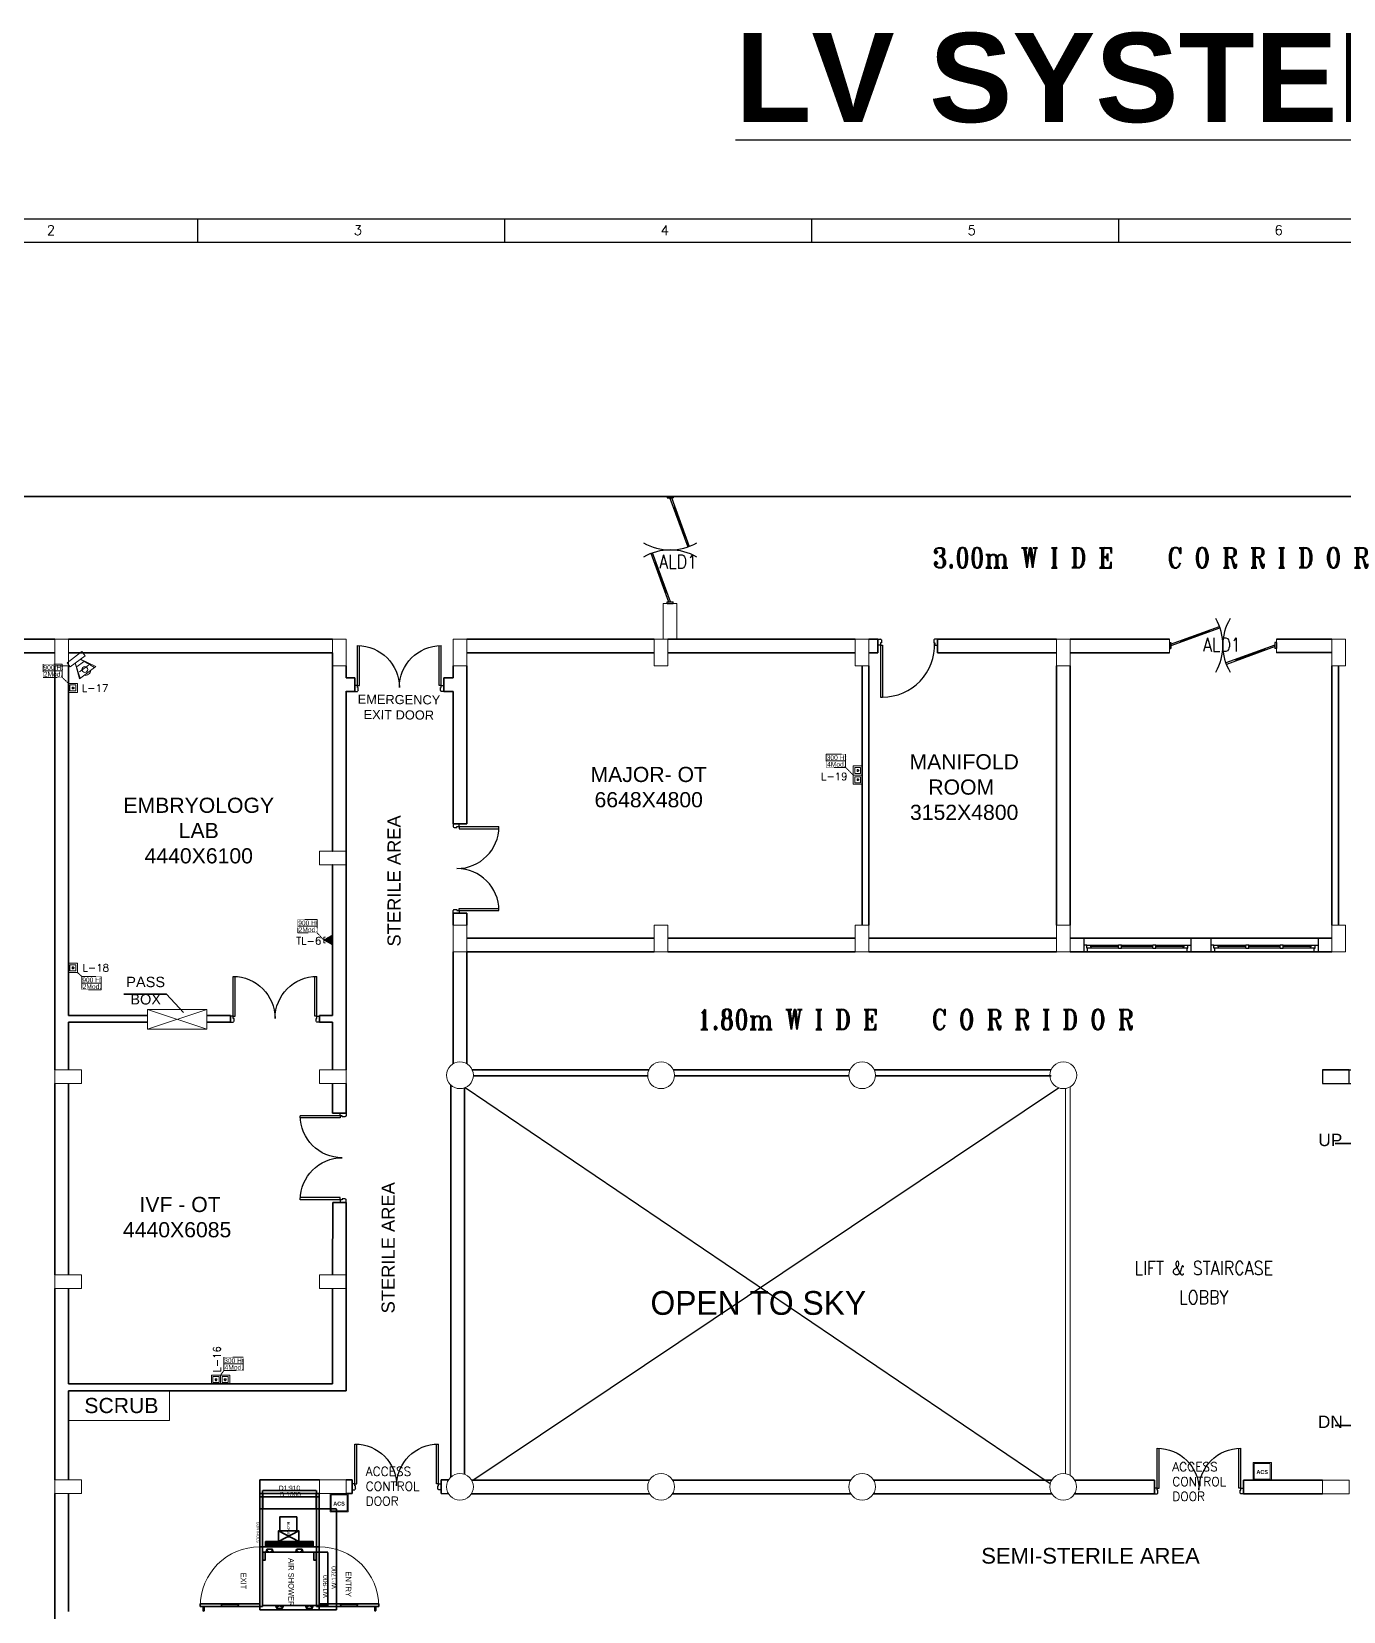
# Model space of a CAD drawing. Extents: x 2982526 to 3410143, y -1442121 to -1332990.
# Drawn here: x 3282591 to 3304652, y -1370105 to -1343531 of the extents above; entities that cross this region are included whole.
import ezdxf
from ezdxf.enums import TextEntityAlignment as Align

# ---------------------------------------------------------------- set-up
doc = ezdxf.new("R2010")
doc.units = 0
doc.header["$MEASUREMENT"] = 0
doc.linetypes.add('1', pattern=[0, 0, 0])
doc.linetypes.add('DASHED2', pattern=[0.375, 0.25, -0.125])
doc.layers.get('0').update_dxf_attribs({"color": 6, "linetype": '1'})
for name, color, linetype, lineweight in [('AIR SHOWER', 7, 'Continuous', 35), ('Column', 162, 'Continuous', 13), ('ELE-TEL POINT', 4, 'Continuous', 0), ('ELE.LAN POINT', 3, 'Continuous', 0), ('LV-ACS', 30, 'Continuous', 0), ('LV-LV TEXT', 7, 'Continuous', 5), ('LV.CC CEMARA', 66, 'Continuous', 0), ('WALL', 7, '1', 35), ('WIN', 151, 'Continuous', 9), ('windows', 4, 'Continuous', 0)]:
    doc.layers.add(name, color=color, linetype=linetype, lineweight=lineweight)
for name, color, linetype in [('ALD1', 7, 'Continuous'), ('DOOR', 40, 'Continuous'), ('Plan', 44, 'Continuous'), ('Railing', 34, '1'), ('stairscas', 7, 'Continuous'), ('TEXT', 5, '1'), ('TITLE', 7, 'Continuous')]:
    doc.layers.add(name, color=color, linetype=linetype)
doc.layers.add('CFT_LOOPING', color=7, linetype='1', lineweight=0, true_color=0xd6d600)
doc.styles.add('ARI', font='arial.ttf')
doc.styles.add('ARIAL', font='arial.ttf')
doc.styles.add('MSK', font='g13f12w.shx')
doc.styles.add('ROMANS', font='romans.shx')
doc.styles.add('RT', font='romant.shx')
doc.dimstyles.new('BIGDFD', dxfattribs={"dimtxt": 8, "dimasz": 4, "dimexe": 1, "dimexo": 2, "dimtad": 1, "dimlfac": 10, "dimtxsty": 'Standard', "dimcen": 2.5, "dimclrd": 5, "dimclre": 3, "dimclrt": 1, "dimadec": 0, "dimazin": 0, "dimtfac": 1, "dimtmove": 0, "dimatfit": 3, "dimfxl": 1, "dimarcsym": 0})
doc.dimstyles.new('BIGDFD$0', dxfattribs={"dimtxt": 8, "dimasz": 4, "dimexe": 1, "dimexo": 2, "dimtad": 1, "dimlfac": 10, "dimtxsty": 'Standard', "dimcen": 2.5, "dimclrd": 5, "dimclre": 3, "dimclrt": 1, "dimadec": 0, "dimazin": 0, "dimtfac": 1, "dimtmove": 0, "dimatfit": 3, "dimfxl": 1, "dimarcsym": 0})
doc.dimstyles.new('MM', dxfattribs={"dimscale": 0, "dimtxt": 230, "dimasz": 60, "dimexe": 100, "dimexo": 0.0625, "dimgap": 25, "dimtad": 0, "dimdec": 0, "dimzin": 0, "dimdsep": 46, "dimtxsty": 'ROMANS', "dimblk": 'OBLIQUE', "dimcen": 0.09, "dimdle": 100, "dimclrd": 5, "dimclre": 5, "dimclrt": 6, "dimadec": 0, "dimazin": 0, "dimtfac": 1, "dimtdec": 0, "dimtofl": 0, "dimtmove": 1, "dimatfit": 3, "dimfxl": 1, "dimfrac": 2, "dimtolj": 1, "dimtzin": 0, "dimarcsym": 0})
doc.dimstyles.new('TEXT', dxfattribs={"dimscale": 0, "dimtxt": 500, "dimasz": 100, "dimexe": 75, "dimexo": 100, "dimgap": 50, "dimtad": 0, "dimdec": 0, "dimzin": 0, "dimdsep": 46, "dimtxsty": 'ARIAL', "dimblk": 'OBLIQUE', "dimcen": 0.09, "dimdle": 100, "dimclrd": 256, "dimclre": 256, "dimclrt": 6, "dimadec": 0, "dimazin": 0, "dimtfac": 1, "dimtdec": 0, "dimtofl": 0, "dimtmove": 2, "dimatfit": 3, "dimfxl": 1, "dimfrac": 2, "dimtolj": 1, "dimtzin": 0, "dimarcsym": 0})

# ---------------------------------------------------------------- blocks, each defined once
blk = doc.blocks.new('A$C1BA14061')
at = {"layer": 'TITLE', "color": 7}
for p, q in [((0, 0), (203982, 0)), ((33925, -1290), (33925, 0)), ((50931, -1290), (50931, 0)), ((67937, -1290), (67937, 0)), ((84942, -1290), (84942, 0))]:
    blk.add_line(p, q, dxfattribs=at)
at = {"layer": 'TITLE'}
blk.add_line((1204, -1290), (202692, -1290), dxfattribs=at)
at = {"layer": 'TITLE', "color": 7, "style": 'ROMANS', "width": 1}
for s, p in [('2', (25785, -626)), ('3', (42791, -626)), ('4', (59796, -626)), ('5', (76802, -626)), ('6', (93808, -626))]:
    blk.add_text(s, height=535, dxfattribs=at).set_placement(p, align=Align.MIDDLE)
blk = doc.blocks.new('ddoor')
at = {"layer": 'DOOR', "lineweight": 25}
for p, q in [((50, 0), (-50, 0)), ((-50, 0), (-50, -45)), ((50, -45), (50, 0)), ((-50, -45), (-47, -45)), ((-35, -60), (-35, -57)), ((-35, -60), (15, -60)), ((15, -60), (15, -45)), ((15, -45), (50, -45)), ((50, -45), (720, -45)), ((50, -45), (50, -80)), ((50, -80), (720, -80)), ((-50, -1500), (-50, -1455)), ((-50, -1455), (-47, -1455)), ((50, -1500), (-50, -1500)), ((50, -1500), (-50, -1500)), ((-35, -1440), (-35, -1442)), ((-35, -1440), (15, -1440)), ((15, -1440), (15, -1455)), ((15, -1455), (50, -1455)), ((50, -1420), (720, -1420)), ((50, -1455), (50, -1420)), ((50, -1455), (720, -1455)), ((50, -1455), (50, -1500))]:
    blk.add_line(p, q, dxfattribs=at)
for centre, start, end in [((-35, -45), 180, 270), ((-35, -1455), 90, 180)]:
    blk.add_arc(centre, 12.5, start, end, dxfattribs=at)
at = {"layer": 'DOOR', "color": 146, "lineweight": 25, "true_color": 0x105689}
for centre, start, end in [((15, -45), 270, 0), ((15, -1455), 0, 90)]:
    blk.add_arc(centre, 705, start, end, dxfattribs=at)
blk = doc.blocks.new('_Oblique')
at = {"color": 0, "linetype": 'ByBlock', "lineweight": -2}
blk.add_line((-0.5, -0.5), (0.5, 0.5), dxfattribs=at)
blk = doc.blocks.new('A$C19B8274B')
at = {"layer": 'DOOR'}
for p, q in [((-45, 925), (-80, 925)), ((-80, 50), (-80, 925)), ((-45, 50), (-45, 925)), ((-45, 50), (-80, 50)), ((-955, -50), (-955, -47.5)), ((-940, -35), (-942.5, -35)), ((-60, -35), (-57.5, -35)), ((-45, -50), (-45, -47.5))]:
    blk.add_line(p, q, dxfattribs=at)
for points in [[(-940, 15), (-955, 15), (-955, 50), (-1000, 50), (-1000, -50), (-955, -50)], [(-940, -35), (-940, 15)], [(-60, 15), (-45, 15), (-45, 50), (0, 50), (0, -50), (-45, -50)], [(-60, -35), (-60, 15)]]:
    blk.add_lwpolyline(points, dxfattribs=at)
at = {"layer": 'DOOR', "color": 145}
blk.add_arc((-80, 50), 875, 90, 182.29244, dxfattribs=at)
at = {"layer": 'DOOR'}
for centre, start, end in [((-955, -35), 270, 0), ((-45, -35), 180, 270)]:
    blk.add_arc(centre, 12.5, start, end, dxfattribs=at)
blk = doc.blocks.new('*D21')
at = {"layer": 'AIR SHOWER', "color": 3, "lineweight": -2, "transparency": 16777216}
for p, q in [((3493, 6263), (3493, 7299)), ((4403, 6263), (4403, 7299))]:
    blk.add_line(p, q, dxfattribs=at)
at = {"layer": 'AIR SHOWER', "color": 5, "lineweight": -2, "transparency": 16777216}
blk.add_line((4399, 7298), (3497, 7298), dxfattribs=at)
at = {"layer": 'AIR SHOWER', "color": 5, "transparency": 16777216}
for points in [[(3497, 7299), (3497, 7297), (3493, 7298)], [(4399, 7297), (4399, 7299), (4403, 7298)]]:
    blk.add_solid(points, dxfattribs=at)
at = {"layer": 'Defpoints', "color": 0, "transparency": 16777216}
for p in [(3493, 7298), (3493, 6261), (4403, 6261)]:
    blk.add_point(p, dxfattribs=at)
at = {"layer": 'AIR SHOWER', "color": 1, "lineweight": 0, "transparency": 16777216, "insert": (3948, 7339), "char_height": 80, "attachment_point": 5}
blk.add_mtext('D1:910', dxfattribs=at)
blk = doc.blocks.new('*D22')
at = {"layer": 'AIR SHOWER', "color": 3, "lineweight": -2, "transparency": 16777216}
for p, q in [((3448, 6991), (3448, 7194)), ((4448, 6991), (4448, 7194))]:
    blk.add_line(p, q, dxfattribs=at)
at = {"layer": 'AIR SHOWER', "color": 5, "lineweight": -2, "transparency": 16777216}
blk.add_line((3452, 7193), (4444, 7193), dxfattribs=at)
at = {"layer": 'AIR SHOWER', "color": 5, "transparency": 16777216}
for points in [[(3452, 7194), (3452, 7193), (3448, 7193)], [(4444, 7193), (4444, 7194), (4448, 7193)]]:
    blk.add_solid(points, dxfattribs=at)
at = {"layer": 'Defpoints', "color": 0, "transparency": 16777216}
for p in [(4448, 7193), (3448, 6989), (4448, 6989)]:
    blk.add_point(p, dxfattribs=at)
at = {"layer": 'AIR SHOWER', "color": 1, "lineweight": 0, "transparency": 16777216, "insert": (3961, 7234), "char_height": 80, "attachment_point": 5}
blk.add_mtext('D:1000', dxfattribs=at)
blk = doc.blocks.new('nolllw new')
for p, q in [((-139, 14), (-138, 15)), ((-124, 16), (-137, 16)), ((-123, 15), (-107, -15)), ((-113, 14), (-3, 14)), ((8, 15), (-8, -15)), ((9, 16), (22, 16)), ((23, 14), (23, 16)), ((23, 14), (23, 15)), ((-100, -16), (-106, -16)), ((-15, -16), (-9, -16))]:
    blk.add_line(p, q)
at = {"color": 19}
for p, q in [((-124, 16), (-58, 16)), ((9, 16), (-58, 16)), ((-100, -34), (-15, -34))]:
    blk.add_line(p, q, dxfattribs=at)
at = {"color": 1}
for p, q in [((-75, 15), (-75, 11)), ((-41, 15), (-41, 11)), ((-100, -27), (-100, -34)), ((-15, -27), (-15, -34))]:
    blk.add_line(p, q, dxfattribs=at)
at = {"color": 3}
for p, q in [((-113, -5), (-113, -13)), ((-110, -16), (-110, -16)), ((-109, -17), (-101, -34)), ((-100, -34), (-100, -34)), ((-15, -34), (-15, -34)), ((-7, -17), (-14, -34)), ((-6, -16), (-5, -16)), ((-2, -5), (-2, -13))]:
    blk.add_line(p, q, dxfattribs=at)
for centre, radius, start, end in [((-137, 15), 1, 90, 159.381), ((-124, 15), 1, 27.8597, 90), ((9, 15), 1, 90, 152.1403), ((22, 15), 1, 20.619, 90), ((-106, -15), 1, 207.8597, 270), ((-100, -15), 1, 270, 343.3261), ((-61, -27), 40.2, 161.5212, 163.3261), ((-54, -27), 40.2, 16.6739, 18.4788), ((-15, -15), 1, 196.6739, 270), ((-9, -15), 1, 270, 332.1403)]:
    blk.add_arc(centre, radius, start, end)
at = {"color": 1}
for centre, radius, start, end in [((-61, -27), 39.2, 111.5891, 180), ((-74, 15), 0.396, 106.6984, 167.5275), ((-76, 11), 1, 291.5891, 0), ((-41, 15), 0.396, 12.4725, 73.3016), ((-40, 11), 1, 180, 248.4109), ((-54, -27), 39.2, 0, 68.4109)]:
    blk.add_arc(centre, radius, start, end, dxfattribs=at)
at = {"color": 3}
for centre, radius, start, end in [((-110, -13), 3, 180, 270), ((-110, -17), 1, 24.7129, 90), ((-100, -34), 0.5, 204.7129, 270), ((-15, -34), 0.5, 270, 335.2871), ((-6, -17), 1, 90, 155.2871), ((-5, -13), 3, 270, 0)]:
    blk.add_arc(centre, radius, start, end, dxfattribs=at)
blk = doc.blocks.new('*D23')
at = {"layer": 'AIR SHOWER', "color": 3, "lineweight": -2, "transparency": 16777216}
for p, q in [((4450, 6989), (4737, 6989)), ((4450, 5289), (4737, 5289))]:
    blk.add_line(p, q, dxfattribs=at)
at = {"layer": 'AIR SHOWER', "color": 5, "lineweight": -2, "transparency": 16777216}
blk.add_line((4736, 5293), (4736, 6985), dxfattribs=at)
at = {"layer": 'AIR SHOWER', "color": 5, "transparency": 16777216}
for points in [[(4737, 6985), (4736, 6985), (4736, 6989)], [(4736, 5293), (4737, 5293), (4736, 5289)]]:
    blk.add_solid(points, dxfattribs=at)
at = {"layer": 'Defpoints', "color": 0, "transparency": 16777216}
for p in [(4448, 6989), (4736, 6989), (4448, 5289)]:
    blk.add_point(p, dxfattribs=at)
at = {"layer": 'AIR SHOWER', "color": 1, "transparency": 16777216, "insert": (4696, 5835), "char_height": 80, "attachment_point": 5, "rotation": 90}
blk.add_mtext('W:1700', dxfattribs=at)
blk = doc.blocks.new('*D24')
at = {"layer": 'AIR SHOWER', "color": 3, "lineweight": -2, "transparency": 16777216}
for p, q in [((4405, 6261), (4593, 6261)), ((4405, 5361), (4593, 5361))]:
    blk.add_line(p, q, dxfattribs=at)
at = {"layer": 'AIR SHOWER', "color": 5, "lineweight": -2, "transparency": 16777216}
blk.add_line((4592, 6257), (4592, 5365), dxfattribs=at)
at = {"layer": 'AIR SHOWER', "color": 5, "transparency": 16777216}
for points in [[(4593, 6257), (4591, 6257), (4592, 6261)], [(4591, 5365), (4593, 5365), (4592, 5361)]]:
    blk.add_solid(points, dxfattribs=at)
at = {"layer": 'Defpoints', "color": 0, "transparency": 16777216}
for p in [(4403, 6261), (4403, 5361), (4592, 5361)]:
    blk.add_point(p, dxfattribs=at)
at = {"layer": 'AIR SHOWER', "color": 1, "transparency": 16777216, "insert": (4551, 5684), "char_height": 80, "attachment_point": 5, "rotation": 90}
blk.add_mtext('W1:900', dxfattribs=at)
blk = doc.blocks.new('Z$W@#5624')
at = {"layer": 'DOOR'}
for p, q in [((19, 470), (840, 769)), ((28, 446), (849, 745)), ((188, 518), (680, 697)), ((676, 709), (685, 685)), ((0, 400), (0, 499)), ((0, 499), (25, 499)), ((0, 400), (25, 400)), ((19, 470), (28, 446)), ((25, 400), (25, 499)), ((183, 529), (192, 506)), ((1770, 453), (949, 154)), ((1779, 429), (957, 130)), ((1610, 381), (1117, 202)), ((1614, 369), (1606, 393)), ((1779, 429), (1770, 453)), ((1798, 499), (1773, 499)), ((1773, 400), (1773, 499)), ((1798, 400), (1773, 400)), ((1798, 400), (1798, 499)), ((1113, 214), (1122, 190))]:
    blk.add_line(p, q, dxfattribs=at)
at = {"layer": 'DOOR', "color": 145}
for centre, start_param, end_param in [((0, 449), 2.617994, 3.665191), ((1798, 449), -0.523599, 0.523599)]:
    blk.add_ellipse(centre, major_axis=(-899, 0), ratio=1, start_param=start_param, end_param=end_param, dxfattribs=at)
blk = doc.blocks.new('6w')
at = {"layer": 'Plan', "color": 8}
for p, q in [((-36, 9.2), (-36, 0)), ((-36, 9.2), (36, 9.2)), ((-33.5, 2.5), (-12.5, 2.5)), ((-33.5, 0), (33.5, 0)), ((-31, 4), (-31.5, 4)), ((-31.5, 3.3), (-31.5, 4)), ((-31.5, 3.6), (-12.5, 3.6)), ((-31.5, 3.3), (-31, 3.3)), ((-31, 4.5), (-31, 4)), ((-31, 2.5), (-31, 3.3)), ((-12.5, 2.5), (-12.5, 4.5)), ((-12.5, 4.5), (-10.5, 4.5)), ((-10.5, 2.5), (-12.5, 2.5)), ((-10.5, 2.5), (-10.5, 4.5)), ((-10.5, 3.6), (10.5, 3.6)), ((-10.5, 2.5), (10.5, 2.5)), ((10.5, 4.5), (12.5, 4.5)), ((10.5, 2.5), (10.5, 4.5)), ((12.5, 2.5), (10.5, 2.5)), ((12.5, 2.5), (12.5, 4.5)), ((34, 4.5), (12.5, 4.5)), ((12.5, 3.6), (31.5, 3.6)), ((12.5, 2.5), (33.5, 2.5)), ((31, 4.5), (31, 4)), ((31, 4), (31.5, 4)), ((31.5, 3.3), (31, 3.3)), ((31, 2.5), (31, 3.3)), ((31.5, 4), (31.5, 3.3)), ((36, 9.2), (36, 0))]:
    blk.add_line(p, q, dxfattribs=at)
for points in [[(-34, 4.5), (-36, 4.5), (-36, 0), (-33.5, 0), (-33.5, 2.5), (-34, 2.5), (-34, 4.5)], [(34, 4.5), (36, 4.5), (36, 0), (33.5, 0), (33.5, 2.5), (34, 2.5), (34, 4.5)]]:
    blk.add_lwpolyline(points, close=True, dxfattribs=at)
for points in [[(-12.5, 4.5), (-34, 4.5)], [(10.5, 4.5), (-10.5, 4.5)]]:
    blk.add_lwpolyline(points, dxfattribs=at)
blk = doc.blocks.new('ACS')
at = {"layer": 'LV-ACS'}
for points in [[(-346, 0), (346, 0), (346, -681), (-346, -681)], [(-306, -40), (306, -40), (306, -641), (-306, -641)]]:
    blk.add_lwpolyline(points, close=True, dxfattribs=at)
at = {"layer": 'LV-ACS', "color": 0, "insert": (-224, -295), "char_height": 150, "width": 1536.56, "attachment_point": 1}
blk.add_mtext('{\\fArial|b1|i0|c0|p34;ACS}', dxfattribs=at)
blk = doc.blocks.new('CC CEMARA')
at = {"layer": 'LV.CC CEMARA', "linetype": 'ByBlock'}
for p, q in [((94, -242), (19, -67)), ((19, -67), (104, -231)), ((47, -104), (105, -35)), ((240, -67), (65, -12)), ((232, -76), (65, -12)), ((81, -159), (163, -62)), ((94, -242), (240, -67))]:
    blk.add_line(p, q, dxfattribs=at)
blk.add_lwpolyline([(111, 43), (66, 80), (-66, -80), (-22, -117)], close=True, dxfattribs=at)
blk.add_circle((133, -123), 32.9, dxfattribs=at)
blk.add_arc((132, -124), 66.7, 275.3702, 5.5412, dxfattribs=at)
blk = doc.blocks.new('Voice')
at = {"layer": 'ELE.LAN POINT', "color": 6}
for points in [[(0, -32), (128, -32), (128, 92), (0, 92)], [(22, -10), (106, -10), (106, 70), (22, 70)], [(77, 21), (70, 21), (70, 12), (58, 12), (58, 21), (51, 21), (51, 39), (77, 39)], [(76, 23), (68, 23), (68, 13), (59, 13), (59, 23), (52, 23), (52, 37), (76, 37)]]:
    blk.add_lwpolyline(points, close=True, dxfattribs=at)
blk = doc.blocks.new('tel')
at = {"layer": 'ELE-TEL POINT', "ltscale": 30}
h = blk.add_hatch(dxfattribs=at)
h.set_pattern_fill('ANSI31', color=4, scale=19.025387, style=0)
h.set_pattern_definition([(45, (-98.626, 0.184), (-42.7132, 42.7132), [])])
h.paths.add_polyline_path([(-99, 0), (840, 1654), (1778, -3)])
at = {"layer": 'ELE-TEL POINT', "color": 4, "ltscale": 30}
for p, q in [((-99, 0), (840, 1654)), ((1778, -3), (-99, 0)), ((840, 1654), (1778, -3))]:
    blk.add_line(p, q, dxfattribs=at)
at = {"layer": 'ELE-TEL POINT', "color": 4, "ltscale": 12}
for p, q in [((276, 1648), (275, 1398)), ((1404, 1646), (1403, 1396))]:
    blk.add_line(p, q, dxfattribs=at)
at = {"layer": 'ELE-TEL POINT', "color": 4, "linetype": 'Continuous', "ltscale": 12}
blk.add_line((276, 1648), (1404, 1646), dxfattribs=at)
at = {"layer": 'ELE-TEL POINT', "color": 4, "ltscale": 30, "const_width": 95.1}
for points in [[(227, 1363, 1), (323, 1363, 1)], [(1355, 1361, 1), (1451, 1361, 1)]]:
    blk.add_lwpolyline(points, format="xyb", close=True, dxfattribs=at)
blk = doc.blocks.new('Q5YYYU')
at = {"layer": 'AIR SHOWER'}
h = blk.add_hatch(dxfattribs=at)
h.set_pattern_fill('ANSI37', color=8, scale=2.4, angle=90, style=0)
h.set_pattern_definition([(315, (54151.7186, 372155.649), (5.38815367, 5.38815367), []), (45, (54151.7186, 372155.649), (-5.38815367, 5.38815367), [])])
h.paths.add_polyline_path([(3546.7034, 6350.956), (3546.7034, 6439.3701), (4343.5774, 6439.3701), (4343.5774, 6350.956)])
h = blk.add_hatch(dxfattribs=at)
h.set_pattern_fill('ANSI37', color=8, scale=2.4, angle=90, style=0)
h.set_pattern_definition([(315, (38311.7864, 534035.169), (5.38815367, 5.38815367), []), (45, (38311.7864, 534035.169), (-5.38815367, 5.38815367), [])])
h.paths.add_polyline_path([(4340.8369, 6439.3701), (4340.8369, 6350.956), (4268.5936, 6350.956), (4268.5936, 6439.3701)])
at = {"color": 8}
for p, q in [((3447.9159, 7245), (3447.9159, 6988.6054)), ((3497.9159, 7245), (3497.9159, 6988.6054)), ((4397.9159, 6988.6054), (4397.9159, 7245)), ((4447.9159, 6988.6054), (4447.9159, 7245)), ((4447.9159, 5288.6054), (4347.9159, 5288.6054))]:
    blk.add_line(p, q, dxfattribs=at)
at = {"layer": 'AIR SHOWER', "color": 8}
for p, q in [((3447.9159, 6988.6054), (3447.9159, 5288.6054)), ((3447.9159, 6988.6054), (4447.9159, 6988.6054)), ((4447.9159, 6988.6054), (4447.9159, 5288.6054)), ((3763.8739, 6439.3701), (4103.1204, 6620.1955)), ((4103.1204, 6439.3701), (3763.8739, 6620.1955)), ((3447.9159, 6350.956), (4447.9159, 6350.956)), ((3492.9159, 6350.956), (3447.9159, 6350.956)), ((3492.9159, 6350.956), (3492.9159, 5348.6054)), ((4402.9159, 6260.956), (3492.9159, 6260.956)), ((4402.9159, 6350.956), (4402.9159, 5348.6054)), ((4447.9159, 6350.956), (4402.9159, 6350.956)), ((4402.9159, 6260.956), (4402.9159, 5348.6054)), ((2445.5653, 5348.6054), (2445.5653, 5393.6054)), ((3447.9159, 5393.6054), (2445.5653, 5393.6054)), ((2445.5653, 5348.6054), (3447.9159, 5348.6054)), ((2496.0653, 5278.1054), (2496.0653, 5348.6054)), ((2515.0653, 5278.1054), (2515.0653, 5348.6054)), ((2792.2459, 5393.6054), (2792.2459, 5387.6054)), ((3102.2459, 5387.6054), (2792.2459, 5387.6054)), ((2792.2459, 5354.6054), (2792.2459, 5348.6054)), ((2792.2459, 5354.6054), (3102.2459, 5354.6054)), ((2807.2459, 5387.6054), (2807.2459, 5354.6054)), ((3087.2459, 5387.6054), (3087.2459, 5354.6054)), ((3102.2459, 5393.6054), (3102.2459, 5387.6054)), ((3102.2459, 5354.6054), (3102.2459, 5348.6054)), ((3447.9159, 5348.6054), (3492.9159, 5348.6054)), ((4402.9159, 5360.956), (3492.9159, 5360.956)), ((4402.9159, 5360.956), (3492.9159, 5360.956)), ((4447.9159, 5348.6054), (4402.9159, 5348.6054)), ((4447.9159, 5393.6054), (5450.2666, 5393.6054)), ((5450.2666, 5348.6054), (4447.9159, 5348.6054)), ((4793.5859, 5393.6054), (4793.5859, 5387.6054)), ((4793.5859, 5387.6054), (5103.5859, 5387.6054)), ((4793.5859, 5354.6054), (4793.5859, 5348.6054)), ((5103.5859, 5354.6054), (4793.5859, 5354.6054)), ((4808.5859, 5387.6054), (4808.5859, 5354.6054)), ((5088.5859, 5387.6054), (5088.5859, 5354.6054)), ((5103.5859, 5393.6054), (5103.5859, 5387.6054)), ((5103.5859, 5354.6054), (5103.5859, 5348.6054)), ((5380.7666, 5278.1054), (5380.7666, 5348.6054)), ((5399.7666, 5278.1054), (5399.7666, 5348.6054)), ((5450.2666, 5348.6054), (5450.2666, 5393.6054)), ((3447.9159, 5288.6054), (4447.9159, 5288.6054)), ((3447.9159, 5288.6054), (4447.9159, 5288.6054))]:
    blk.add_line(p, q, dxfattribs=at)
for points in [[(4070.4769, 6620.1955), (4070.4769, 6852.568), (3784.1024, 6852.568), (3784.1024, 6620.1955)], [(4346.552, 6350.956), (4346.552, 6439.3701), (3546.7034, 6439.3701), (3546.7034, 6350.956)], [(4103.1204, 6439.3701), (4103.1204, 6620.1955), (3763.8739, 6620.1955), (3763.8739, 6439.3701)], [(3492.9159, 6124.328), (3492.9159, 6260.956), (3537.4011, 6260.956), (3537.4011, 6124.328)], [(3496.9266, 6242.173), (3496.9266, 6136.1803), (3492.9159, 6136.1803), (3492.9159, 6242.173)], [(4402.9159, 6124.328), (4402.9159, 6260.956), (4358.4307, 6260.956), (4358.4307, 6124.328)], [(4398.9052, 6242.173), (4398.9052, 6136.1803), (4402.9159, 6136.1803), (4402.9159, 6242.173)]]:
    blk.add_lwpolyline(points, close=True, dxfattribs=at)
at = {"layer": 'AIR SHOWER', "color": 8, "lineweight": 0}
for centre, start, end in [((3447.9159, 5348.6054), 90, 180), ((4447.9159, 5348.6054), 0, 90)]:
    blk.add_arc(centre, 1002.3506, start, end, dxfattribs=at)
at = {"layer": 'AIR SHOWER', "color": 8}
for centre in [(2505.5653, 5278.1054), (5390.2666, 5278.1054)]:
    blk.add_arc(centre, 9.5, 180, 0, dxfattribs=at)
at = {"layer": 'Column'}
for points in [[(0, 21170), (230, 21170), (230, 21620), (0, 21620)], [(4669.9159, 21170), (4899.9159, 21170), (4899.9159, 21620), (4669.9159, 21620)], [(6699.9159, 21170), (6929.9159, 21170), (6929.9159, 21620), (6699.9159, 21620)], [(10081.5826, 21170), (10311.5826, 21170), (10311.5826, 21620), (10081.5826, 21620)], [(13463.2493, 21170), (13693.2493, 21170), (13693.2493, 21620), (13463.2493, 21620)], [(17074.9159, 21170), (16844.9159, 21170), (16844.9159, 21620), (17074.9159, 21620)], [(21704.9159, 21170), (21474.9159, 21170), (21474.9159, 21620), (21704.9159, 21620)], [(4899.9159, 18055), (4899.9159, 17825), (4449.9159, 17825), (4449.9159, 18055)], [(6699.9159, 16360), (6929.9159, 16360), (6929.9159, 16810), (6699.9159, 16810)], [(10081.5826, 16360), (10311.5826, 16360), (10311.5826, 16810), (10081.5826, 16810)], [(13463.2493, 16360), (13693.2493, 16360), (13693.2493, 16810), (13463.2493, 16810)], [(16844.9159, 16360), (17074.9159, 16360), (17074.9159, 16810), (16844.9159, 16810)], [(21474.9159, 16360), (21704.9159, 16360), (21704.9159, 16810), (21474.9159, 16810)], [(450, 14375), (450, 14145), (0, 14145), (0, 14375)], [(4899.9159, 14375), (4899.9159, 14145), (4449.9159, 14145), (4449.9159, 14375)], [(0, 10925), (0, 10695), (450, 10695), (450, 10925)], [(4449.9159, 10925), (4449.9159, 10695), (4899.9159, 10695), (4899.9159, 10925)], [(450, 7475), (450, 7245), (0, 7245), (0, 7475)], [(4899.9159, 7475), (4899.9159, 7245), (4449.9159, 7245), (4449.9159, 7475)], [(21320.1376, 7470), (21320.1376, 7240), (21770.1376, 7240), (21770.1376, 7470)]]:
    blk.add_lwpolyline(points, close=True, dxfattribs=at)
at = {"layer": 'Column', "color": 8}
for centre in [(6814.9159, 14282.5), (10196.5826, 14282.5), (13578.2493, 14282.5), (16961.4169, 14282.5), (6814.9159, 7360), (10196.5826, 7360), (13578.2493, 7360), (16959.9159, 7360)]:
    blk.add_circle(centre, 225, dxfattribs=at)
at = {"layer": 'Railing', "color": 251, "lineweight": 5}
for p, q in [((17074.9159, 14088.2245), (17074.9159, 7553.3908)), ((16999.9159, 14060.8182), (16999.9159, 7581.4159))]:
    blk.add_line(p, q, dxfattribs=at)
at = {"layer": 'stairscas', "color": 251, "ltscale": 500}
for p, q in [((21320.1376, 14375), (25783.2393, 14375)), ((21320.1376, 14145), (25783.2393, 14145)), ((6903.5263, 14075.6831), (16741.6892, 7414.7914)), ((7016.4724, 7460), (16881.9316, 14072.0075))]:
    blk.add_line(p, q, dxfattribs=at)
blk.add_lwpolyline([(21320.1376, 14375), (21320.1376, 14145), (21770.1376, 14145), (21770.1376, 14375)], close=True, dxfattribs=at)
at = {"layer": 'WALL', "color": 8}
for p, q in [((41149.8318, 24020), (-5007.5841, 24020)), ((0, 21620), (-1082.5841, 21620)), ((4669.9159, 21620), (230, 21620)), ((6929.9159, 21620), (10081.5826, 21620)), ((10311.5826, 21620), (13463.2493, 21620)), ((13693.2493, 21620), (13843.2493, 21620)), ((13843.2493, 21620), (13843.2493, 21390)), ((14843.2493, 21620), (14843.2493, 21390)), ((14843.2493, 21620), (16844.9159, 21620)), ((17074.9159, 21620), (18744.8958, 21620)), ((20544.8958, 21620), (21474.9159, 21620)), ((0, 21390), (-1082.5841, 21390)), ((4554.9159, 21390), (230, 21390)), ((4669.9159, 21390), (4554.9159, 21390)), ((4669.9159, 19775), (4669.9159, 21390)), ((6929.9159, 21390), (10081.5826, 21390)), ((10311.5826, 21390), (13463.2493, 21390)), ((13693.2493, 21390), (13843.2493, 21390)), ((14843.2493, 21390), (16844.9159, 21390)), ((17074.9159, 21390), (18744.8958, 21390)), ((20544.8958, 21392.6922), (21474.9159, 21395)), ((0, 21170), (0, 14375)), ((230, 21170), (230, 19890)), ((4899.9159, 20970), (4899.9159, 21170)), ((6699.9159, 20970), (6699.9159, 21170)), ((6929.9159, 18510), (6929.9159, 21170)), ((13578.2493, 21170), (13578.2493, 16810)), ((13693.2493, 21170), (13693.2493, 16810)), ((16844.9159, 21170), (16844.9159, 16810)), ((17074.9159, 21170), (17074.9159, 16810)), ((21474.9159, 21170), (21474.9159, 16810)), ((21589.9159, 21170), (21589.9159, 18894.9996)), ((5045.304, 20970), (4899.9159, 20970)), ((4899.9159, 15355.5238), (4899.9159, 20742.9833)), ((5045.304, 20740), (4899.9159, 20740)), ((5045.304, 20740), (5045.304, 20970)), ((6545.304, 20740), (6545.304, 20970)), ((6699.9159, 20970), (6545.304, 20970)), ((6699.9159, 20740), (6545.304, 20740)), ((6699.9159, 18510), (6699.9159, 20740)), ((230, 19890), (230, 15290)), ((4669.9159, 18055), (4669.9159, 19775)), ((21589.9159, 18894.9996), (21589.9159, 16810)), ((6699.9159, 18510), (6929.9159, 18510)), ((4674.9159, 18055), (4669.9159, 18055)), ((4669.9159, 15440), (4669.9159, 17825)), ((4674.9159, 17825), (4669.9159, 17825)), ((6699.9159, 17010), (6929.9159, 17010)), ((6699.9159, 16810), (6699.9159, 17010)), ((6929.9159, 16810), (6929.9159, 17010)), ((6929.9159, 16590), (10081.5826, 16590)), ((10311.5826, 16590), (13463.2493, 16590)), ((13843.2493, 16590), (13693.2493, 16590)), ((13843.2493, 16590), (16844.9159, 16590)), ((17074.9159, 16590), (17224.9159, 16590)), ((17224.9159, 16590), (19459.9159, 16590)), ((19459.9159, 16590), (21474.9159, 16590)), ((6699.9159, 16360), (6699.9159, 14475.8908)), ((6929.9159, 14475.8908), (6929.9159, 16360)), ((6929.9159, 16360), (10081.5826, 16360)), ((10311.5826, 16360), (13463.2493, 16360)), ((13693.2493, 16360), (13843.2493, 16360)), ((13843.2493, 16360), (16844.9159, 16360)), ((17074.9159, 16360), (17224.9159, 16360)), ((17224.9159, 16360), (21474.9159, 16360)), ((4669.9159, 15290), (4669.9159, 15440)), ((4899.9159, 14375), (4899.9159, 15440)), ((230, 15290), (1557.4163, 15290)), ((230, 15290), (1557.4163, 15290)), ((230, 15175), (1557.4163, 15175)), ((230, 15175), (230, 14975)), ((230, 15175), (1557.4163, 15175)), ((2557.4163, 15290), (2954.9159, 15290)), ((2557.4163, 15290), (2954.9159, 15290)), ((2557.4163, 15175), (2954.9159, 15175)), ((2557.4163, 15175), (2954.9159, 15175)), ((2954.9159, 15175), (2954.9159, 15290)), ((3706.6912, 15290), (3703.1406, 15290)), ((4454.9159, 15290), (4454.9159, 15175)), ((4669.9159, 15290), (4454.9159, 15290)), ((4669.9159, 15290), (4454.9159, 15290)), ((4454.9159, 15175), (4669.9159, 15175)), ((4454.9159, 15175), (4669.9159, 15175)), ((4669.9159, 14975), (4669.9159, 15175)), ((230, 14975), (230, 14375)), ((4669.9159, 14375), (4669.9159, 14975)), ((9991.4759, 14375), (7020.0226, 14375)), ((13373.1426, 14375), (10401.6893, 14375)), ((16756.3102, 14375), (13783.3559, 14375)), ((0, 14145), (0, 10925)), ((230, 14145), (230, 10925)), ((4669.9159, 14145), (4669.9159, 13645)), ((4899.9159, 13645), (4899.9159, 14145)), ((6659.9159, 7523.095), (6659.9159, 14119.4049)), ((9971.7076, 14275), (7039.7909, 14275)), ((13353.3743, 14275), (10421.4576, 14275)), ((16756.3102, 14275), (13803.1242, 14275)), ((6889.9159, 7572.132), (6889.9159, 14070.3679)), ((4669.9159, 13645), (4899.9159, 13645)), ((4674.9159, 12145), (4669.9159, 10925)), ((4899.9159, 12145), (4674.9159, 12145)), ((4899.9159, 12145), (4899.9159, 8975)), ((0, 10695), (0, 7475)), ((230, 10695), (230, 9090)), ((4669.9159, 10695), (4669.9159, 9090)), ((230, 9090), (4669.9159, 9090)), ((230, 8975), (230, 8790)), ((230, 8975), (2845, 8975)), ((230, 8790), (230, 7475)), ((2845, 8975), (4899.9159, 8975)), ((3447.9159, 7475), (3447.9159, 7245)), ((4449.9159, 7475), (3447.9159, 7475)), ((4899.9159, 7475), (4999.9159, 7475)), ((4999.9159, 7475), (4999.9159, 7245)), ((6499.9159, 7475), (6499.9159, 7245)), ((6499.9159, 7475), (6621.5251, 7475)), ((7011.1938, 7470), (10000.3047, 7470)), ((10392.8605, 7470), (13381.9714, 7470)), ((13774.5271, 7470), (16763.6381, 7470)), ((17156.1938, 7470), (18493.2862, 7470)), ((18493.2862, 7240), (18493.2862, 7470)), ((19993.2862, 7240), (19993.2862, 7470)), ((19993.2862, 7470), (21320.1376, 7470)), ((0, 7245), (0, 3910)), ((230, 7245), (230, 5260)), ((3447.9159, 7245), (4449.9159, 7245)), ((4999.9159, 7245), (4899.9159, 7245)), ((6499.9159, 7245), (6622.2501, 7243.7895)), ((7005.2446, 7240), (10006.2539, 7240)), ((10386.9113, 7240), (13387.9206, 7240)), ((13768.5779, 7240), (16769.5873, 7240)), ((17150.2446, 7240), (18493.2862, 7240)), ((19993.2862, 7240), (21320.1376, 7240))]:
    blk.add_line(p, q, dxfattribs=at)
at = {"layer": 'WALL', "color": 8, "lineweight": 5}
for p, q in [((10234.6637, 21620), (10234.6637, 22220)), ((10234.6637, 22220), (10464.6637, 22220)), ((10464.6637, 21620), (10464.6637, 22220)), ((13463.2493, 21620), (12863.9565, 21620)), ((18744.8958, 21620), (18744.8958, 21390)), ((20544.8958, 21620), (20544.8958, 21390)), ((13463.2493, 21390), (12863.9565, 21390))]:
    blk.add_line(p, q, dxfattribs=at)
at = {"layer": 'WALL', "color": 8, "lineweight": 20}
for p, q in [((230, 8175), (230, 8790)), ((1930, 8475), (1930, 8975)), ((1930, 8475), (230, 8475))]:
    blk.add_line(p, q, dxfattribs=at)
at = {"layer": 'WIN', "color": 8, "linetype": 'Continuous'}
for p, q in [((1557.4163, 15386.4463), (2557.4163, 15056.4463)), ((1557.4163, 15056.4463), (2557.4163, 15386.4463)), ((1557.4163, 15386.4463), (2557.4163, 15056.4463)), ((1557.4163, 15056.4463), (2557.4163, 15386.4463))]:
    blk.add_line(p, q, dxfattribs=at)
at = {"layer": 'WIN', "linetype": 'Continuous'}
blk.add_lwpolyline([(1557.4163, 15386.4463), (1557.4163, 15056.4463), (2557.4163, 15056.4463), (2557.4163, 15386.4463)], close=True, dxfattribs=at)
blk.add_lwpolyline([(1557.4163, 15386.4463), (1557.4163, 15056.4463), (2557.4163, 15056.4463), (2557.4163, 15386.4463)], close=True, dxfattribs=at)
at = {"layer": 'AIR SHOWER', "color": 8, "xscale": -1, "rotation": 180}
for p in [(3671.7629, 6274.882), (4171.7629, 6274.882)]:
    blk.add_blockref('nolllw new', p, dxfattribs=at)
at = {"layer": 'AIR SHOWER', "color": 8, "xscale": -1}
for p in [(3724.069, 5345.5667), (4224.069, 5345.5667)]:
    blk.add_blockref('nolllw new', p, dxfattribs=at)
at = {"layer": 'DOOR', "color": 251, "linetype": 'Continuous', "lineweight": 5, "xscale": 1.001247151754797, "yscale": 1.001247151754797, "zscale": 1.001247151754797}
for p, rotation in [((9899.6637, 24020), 270), ((20544.8958, 21963.5127), 180)]:
    blk.add_blockref('Z$W@#5624', p, dxfattribs=dict(at, rotation=rotation))
at = {"layer": 'DOOR', "linetype": 'Continuous', "rotation": 180}
blk.add_blockref('A$C19B8274B', (13843.2493, 21570), dxfattribs=at)
at = {"layer": 'WALL', "xscale": -1, "rotation": 270}
for p in [(6545.304, 20790), (4454.9159, 15225), (6499.9159, 7360), (19993.2862, 7290)]:
    blk.add_blockref('ddoor', p, dxfattribs=at)
at = {"layer": 'WALL'}
blk.add_blockref('ddoor', (6749.9159, 18510), dxfattribs=at)
at = {"layer": 'WALL', "xscale": -1}
blk.add_blockref('ddoor', (4849.9159, 13645), dxfattribs=at)
at = {"layer": 'windows', "color": 251, "lineweight": 5, "xscale": -25, "yscale": 25, "zscale": 24.99999999999242}
for p in [(18204.9159, 16360), (20344.9159, 16360)]:
    blk.add_blockref('6w', p, dxfattribs=at)
at = {"layer": 'AIR SHOWER', "color": 8}
for s, height, p in [('CONTROLS', 45.7466, (3394.3207, 6773.0159)), ('BLOWER', 45.7466, (3903.8447, 6770.5759)), ('AIR SHOWER', 91.4932, (3930.0689, 6161.1196)), ('EXIT', 91.4932, (3129.5821, 5916.6004)), ('ENTRY', 91.4932, (4893.9928, 5935.6834))]:
    blk.add_text(s, height=height, rotation=270, dxfattribs=at).set_placement(p)
at = {"layer": 'ALD1', "color": 251, "lineweight": 5, "style": 'ROMANS', "width": 0.85}
for p in [(10483.347, 22806.2089), (19628.1299, 21409.459)]:
    blk.add_text('ALD1', height=230, dxfattribs=at).set_placement(p, align=Align.CENTER)
at = {"layer": 'stairscas', "color": 251, "ltscale": 500, "style": 'ARI'}
for s, p in [('UP', (21452.1334, 13090.862)), ('DN', (21452.1334, 8349.8646))]:
    blk.add_text(s, height=208.08, dxfattribs=at).set_placement(p, align=Align.CENTER)
at = {"layer": 'stairscas', "color": 251, "ltscale": 500, "style": 'RT', "width": 0.85}
for s, p in [('LIFT & STAIRCASE', (19324.1564, 10923.9606)), ('LOBBY', (19324.1564, 10430.4817))]:
    blk.add_text(s, height=230, dxfattribs=at).set_placement(p, align=Align.CENTER)
at = {"layer": 'stairscas', "color": 251, "ltscale": 500, "insert": (11832.0023, 10247.2784), "char_height": 400, "width": 8187.231718, "attachment_point": 8, "style": 'MSK'}
blk.add_mtext('OPEN TO SKY', dxfattribs=at)
at = {"layer": 'TEXT', "color": 8, "linetype": 'Continuous', "lineweight": 5, "style": 'RT', "width": 0.85}
blk.add_text('3.00m W I D E   C O R R I D O R', height=336.6, dxfattribs=at).set_placement((18434.5947, 22820.5673), align=Align.CENTER)
blk.add_text('3.00m W I D E   C O R R I D O R', height=336.6, dxfattribs=at).set_placement((18434.5947, 22820.5673), align=Align.CENTER)
at = {"layer": 'TEXT', "color": 8, "linetype": 'Continuous', "style": 'RT', "width": 0.85}
blk.add_text('1.80m W I D E   C O R R I D O R', height=336.6, dxfattribs=at).set_placement((14472.5193, 15053.1761), align=Align.CENTER)
at = {"layer": 'TEXT', "color": 8, "char_height": 255, "attachment_point": 5, "style": 'ARIAL'}
for s, insert, width in [('MANIFOLD ROOM  3152X4800', (15294.4862, 19128.6762), 2454.157572), ('MAJOR- OT\\P6648X4800', (9989.0606, 19128.6762), 2454.157572), ('EMBRYOLOGY\\PLAB\\P4440X6100', (2421.8166, 18397.4106), 4308.959529), (' IVF - OT\\P4440X6085', (2058.107, 11895.3851), 2454.157572), ('SCRUB', (1121.3711, 8725.8398), 1342.043575)]:
    blk.add_mtext(s, dxfattribs=dict(at, insert=insert, width=width))
at = {"layer": 'TEXT', "color": 8, "linetype": 'Continuous', "insert": (1529.2752, 15705.2525, -101230.7692), "char_height": 175, "width": 1149.249659, "attachment_point": 5, "style": 'ARIAL'}
blk.add_mtext('PASS BOX', dxfattribs=at)
blk.add_mtext('PASS BOX', dxfattribs=at)
at = {"layer": 'TEXT', "color": 8, "char_height": 150, "attachment_point": 1, "style": 'ROMANS'}
for insert in [(18793.5492, 7773.3739), (5229.9351, 7694.0088)]:
    blk.add_mtext_dynamic_manual_height_columns('ACCESS CONTROL DOOR', width=1212.859684, gutter_width=1000, heights=[0], dxfattribs=dict(at, insert=insert))
at = {"layer": 'WALL', "color": 8, "linetype": 'Continuous', "attachment_point": 5, "style": 'ARIAL'}
for s, insert, char_height, width, rotation in [(' EMERGENCY\\P EXIT DOOR', (5757.6686, 20473.4074), 154.28952, 1944.7887, 359.43793), ('\\pxt17; STERILE AREA', (5707.9336, 17509.0899), 220.4136, 2733.297639, 90), ('\\pxt17; STERILE AREA', (5608.5057, 11337.8257), 220.4136, 2733.297639, 90)]:
    blk.add_mtext(s, dxfattribs=dict(at, insert=insert, char_height=char_height, width=width, rotation=rotation))
at = {"layer": 'WALL', "color": 8, "linetype": 'Continuous', "insert": (17367.6413, 6198.1211), "char_height": 264.49632, "width": 5098.697886, "attachment_point": 5, "style": 'ARIAL'}
blk.add_mtext('\\pxt17; SEMI-STERILE AREA', dxfattribs=at)
at = {"layer": 'AIR SHOWER', "color": 8, "lineweight": 0}
for base, p1, p2, text, picture, middle in [((4447.9159, 7193.4541), (3447.9159, 6988.6054), (4447.9159, 6988.6054), 'D:1000', '*D22', (3961.1435, 7193.4541)), ((3492.9159, 7298.1041), (4402.9159, 6260.956), (3492.9159, 6260.956), 'D1:910', '*D21', (3947.9159, 7298.1041))]:
    dim = blk.add_linear_dim(base=base, p1=p1, p2=p2, text=text, dimstyle='BIGDFD$0', override={"dimtxt": 80}, dxfattribs=at)
    dim.commit()
    dim.dimension.update_dxf_attribs({"geometry": picture, "text_midpoint": middle, "dimtype": 160})
at = {"layer": 'AIR SHOWER', "color": 8}
for base, p1, p2, text, picture, middle in [((4736.2758, 6988.6054), (4447.9159, 5288.6054), (4447.9159, 6988.6054), 'W:1700', '*D23', (4736.2758, 5835.1975)), ((4592.0454, 5360.956), (4402.9159, 6260.956), (4402.9159, 5360.956), 'W1:900', '*D24', (4592.0454, 5684.2479))]:
    dim = blk.add_linear_dim(base=base, p1=p1, p2=p2, angle=90, text=text, dimstyle='BIGDFD', override={"dimtxt": 80}, dxfattribs=at)
    dim.commit()
    dim.dimension.update_dxf_attribs({"geometry": picture, "text_midpoint": middle, "dimtype": 160})
at = {"layer": 'stairscas', "color": 251, "ltscale": 500}
for points in [[(22618.7866, 13133.9519), (21534.1452, 13133.9519)], [(22618.7866, 8392.9545), (21534.1452, 8392.9545)]]:
    blk.add_leader(points, dimstyle='MM', override={"dimscale": 1, "dimasz": 300, "dimclrd": 256}, dxfattribs=at)
at = {"layer": 'WIN', "color": 8, "linetype": 'Continuous'}
blk.add_leader([(2166.277, 15336.53, -101230.7692), (1877.7453, 15648.009, -101230.7692), (1159.9781, 15648.009, -101230.7692)], dimstyle='TEXT', override={"dimscale": 1, "dimtxt": 200, "dimasz": 50, "dimfxl": 0.18}, dxfattribs=at)
blk.add_leader([(2166.277, 15336.53, -101230.7692), (1877.7453, 15648.009, -101230.7692), (1159.9781, 15648.009, -101230.7692)], dimstyle='TEXT', override={"dimscale": 1, "dimtxt": 200, "dimasz": 50, "dimfxl": 0.18}, dxfattribs=at)

msp = doc.modelspace()

# ---------------------------------------------------------------- linework, layer by layer
at = {"layer": 'CFT_LOOPING', "color": 7, "linetype": 'DASHED2', "ltscale": 5}
for p, q in [((3283210.3, -1354494.7), (3283107.7, -1354395)), ((3296408.5, -1356037.8), (3296280.4, -1355910.8)), ((3287392.6, -1358692.4), (3287503.9, -1358811.7)), ((3283436.1, -1359425.4), (3283360.3, -1359356.8)), ((3285823.2, -1366055.4), (3285769.4, -1366129.8))]:
    msp.add_line(p, q, dxfattribs=at)
for points in [[(3282782.9, -1354170), (3283107.7, -1354170), (3283107.7, -1354282.5), (3282782.9, -1354282.5)], [(3282782.9, -1354282.5), (3283107.7, -1354282.5), (3283107.7, -1354395), (3282782.9, -1354395)]]:
    msp.add_lwpolyline(points, close=True, dxfattribs=at)
at = {"layer": 'CFT_LOOPING', "color": 7, "linetype": 'DASHED2', "ltscale": 5, "elevation": 0}
for points in [[(3295955.6, -1355685.8), (3296280.4, -1355685.8), (3296280.4, -1355798.3), (3295955.6, -1355798.3)], [(3295955.6, -1355798.3), (3296280.4, -1355798.3), (3296280.4, -1355910.8), (3295955.6, -1355910.8)], [(3287067.8, -1358467.4), (3287392.6, -1358467.4), (3287392.6, -1358579.9), (3287067.8, -1358579.9)], [(3287067.8, -1358579.9), (3287392.6, -1358579.9), (3287392.6, -1358692.4), (3287067.8, -1358692.4)], [(3283436.1, -1359425.4), (3283760.9, -1359425.4), (3283760.9, -1359537.9), (3283436.1, -1359537.9)], [(3283436.1, -1359537.9), (3283760.9, -1359537.9), (3283760.9, -1359650.4), (3283436.1, -1359650.4)], [(3285823.2, -1365830.4), (3286148, -1365830.4), (3286148, -1365942.9), (3285823.2, -1365942.9)], [(3285823.2, -1365942.9), (3286148, -1365942.9), (3286148, -1366055.4), (3285823.2, -1366055.4)]]:
    msp.add_lwpolyline(points, close=True, dxfattribs=at)

# ---------------------------------------------------------------- block references
at = {"layer": 'ELE-TEL POINT', "color": 0, "ltscale": 30, "xscale": -0.08874706337416964, "yscale": 0.0887470633741702, "zscale": 0.0887470633741702, "rotation": 89.89290517887977}
msp.add_blockref('tel', (3287650.2, -1358737.8), dxfattribs=at)
at = {"layer": 'ELE.LAN POINT', "color": 7, "xscale": -1.211286963933217, "yscale": 1.211286963933217, "zscale": 1.211286963933217}
for p, rotation in [((3283321.7, -1354494.7), 89.99999999999972), ((3296520, -1355882.9), 89.99999999999994), ((3296520, -1356037.8), 89.99999999999994), ((3283321.7, -1359201.9), 89.99999999999967)]:
    msp.add_blockref('Voice', p, dxfattribs=dict(at, rotation=rotation))
for p in [(3285769.4, -1366241.2), (3285924.3, -1366241.2)]:
    msp.add_blockref('Voice', p, dxfattribs=at)
at = {"layer": 'LV-ACS', "color": 0, "xscale": 0.4402729995893681, "yscale": 0.4402729995893681, "zscale": 0.4402729995893681}
for p in [(3303288.4, -1367598.2), (3287762.3, -1368129.8)]:
    msp.add_blockref('ACS', p, dxfattribs=at)
at = {"layer": 'LV.CC CEMARA', "xscale": -1.500000000000001, "yscale": 1.5, "zscale": 1.5, "rotation": 87.26239588884265}
msp.add_blockref('CC CEMARA', (3283313, -1354053.6), dxfattribs=at)
at = {"layer": 'TITLE', "xscale": 0.3035552556082519, "yscale": 0.3035553943041123, "zscale": 0.3035553665695551}
msp.add_blockref('A$C1BA14061', (3275088.6, -1346682), dxfattribs=at)
at = {"layer": 'WALL', "color": 240, "true_color": 0xed1f24}
msp.add_blockref('Q5YYYU', (3282980.3, -1375369.8), dxfattribs=at)

# ---------------------------------------------------------------- texts
at = {"layer": 'LV-LV TEXT', "char_height": 125, "width": 266.239, "attachment_point": 1}
for s, insert in [('{\\Fromans.shx|c228;L-17\\P}', (3283436.4, -1354512.2)), ('{\\Fromans.shx|c228;L-19\\P}', (3295866.8, -1355997.9)), ('{\\Fromans.shx|c228;TL-6\\P}', (3287039.7, -1358763.5)), ('{\\Fromans.shx|c228;L-18\\P}', (3283447.8, -1359215.9))]:
    msp.add_mtext(s, dxfattribs=dict(at, insert=insert))
at = {"layer": 'LV-LV TEXT', "insert": (3285646.1, -1366087.8), "char_height": 125, "width": 266.239, "attachment_point": 1, "rotation": 90}
msp.add_mtext('{\\Fromans.shx|c228;L-16\\P}', dxfattribs=at)
at = {"layer": 'TEXT', "color": 7, "char_height": 80, "attachment_point": 1}
for s, insert, width in [('\\A1;{\\fArial|b0|i0|c0|p34;900 Ht\\P}', (3282790.3, -1354188.1), 8957.987), ('\\A1;{\\fArial|b0|i0|c0|p34;2Mod.\\P}', (3282797.4, -1354300.6), 352.575), ('\\A1;{\\fArial|b0|i0|c0|p34;300 Ht\\P}', (3295963, -1355703.9), 8957.987), ('\\A1;{\\fArial|b0|i0|c0|p34;4Mod.\\P}', (3295970, -1355816.4), 352.575), ('\\A1;{\\fArial|b0|i0|c0|p34;900 Ht\\P}', (3287075.2, -1358485.5), 8957.987), ('\\A1;{\\fArial|b0|i0|c0|p34;2Mod.\\P}', (3287082.3, -1358598), 352.575), ('\\A1;{\\fArial|b0|i0|c0|p34;900 Ht\\P}', (3283443.5, -1359443.5), 8957.987), ('\\A1;{\\fArial|b0|i0|c0|p34;2Mod.\\P}', (3283450.5, -1359556), 352.575), ('\\A1;{\\fArial|b0|i0|c0|p34;300 Ht\\P}', (3285830.6, -1365848.5), 8957.987), ('\\A1;{\\fArial|b0|i0|c0|p34;4Mod.\\P}', (3285837.6, -1365961), 352.575)]:
    msp.add_mtext(s, dxfattribs=dict(at, insert=insert, width=width))
at = {"layer": 'TITLE', "color": 18, "true_color": 0x000000, "insert": (3304961.9, -1343553.8), "char_height": 1500, "width": 36564.74, "attachment_point": 2, "style": 'ARIAL'}
msp.add_mtext('{\\L\\fArial|b1|i0|c0|p34;LV SYSTEM LAYOUT}', dxfattribs=at)

doc.saveas('drawing.dxf')
